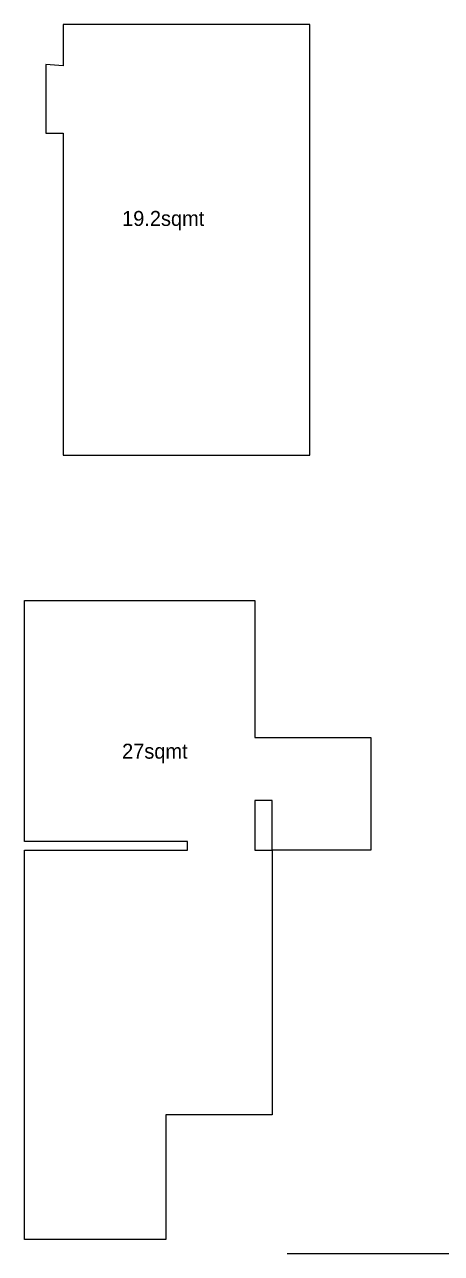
# Model space of a CAD drawing. Header units: metres. Extents: x -16 to 65907, y -5261 to 15511.
# Drawn here: x 22611 to 23169, y 4572 to 6215 of the extents above; entities that cross this region are included whole.
import ezdxf

# ---------------------------------------------------------------- set-up
doc = ezdxf.new("R2010")
doc.units = ezdxf.units.M
doc.layers.add('BC-TEXT', color=7, linetype='Continuous')
doc.layers.add('BC-WALLS', color=1, linetype='Continuous')
doc.styles.add('BC-1IN10-2', font='FreeSans.ttf', dxfattribs={"height": 4})

msp = doc.modelspace()

# ---------------------------------------------------------------- linework, layer by layer
at = {"layer": 'BC-TEXT'}
for points in [[(22662.468, 5639.573), (22992.468, 5639.573), (22992.468, 6215.202), (22662.468, 6215.202), (22662.468, 6160.202), (22639.468, 6161.924), (22639.468, 6070.202), (22662.468, 6070.202)], [(22610.924, 5445.193), (22918.924, 5445.193), (22918.924, 5261.666), (23073.924, 5261.666), (23073.924, 5111.266), (22941.924, 5111.266), (22941.924, 5177.766), (22918.924, 5177.766), (22918.924, 5111.266), (22941.924, 5111.266), (22941.924, 4757.066), (22800.022, 4757.066), (22800.022, 4590.637), (22610.924, 4590.641), (22610.924, 5111.266), (22828.924, 5111.266), (22828.924, 5122.766), (22610.924, 5122.766)]]:
    msp.add_lwpolyline(points, close=True, dxfattribs=at)
at = {"layer": 'BC-WALLS'}
msp.add_line((22961.974, 4571.844), (23860.001, 4571.844), dxfattribs=at)

# ---------------------------------------------------------------- texts
at = {"layer": 'BC-TEXT', "char_height": 20, "width": 174.22283, "attachment_point": 1, "style": 'BC-1IN10-2'}
for s, insert in [('{19.2sqmt}', (22741.34, 5965.962)), ('{27sqmt}', (22741.34, 5253.49))]:
    msp.add_mtext(s, dxfattribs=dict(at, insert=insert))

doc.saveas('drawing.dxf')
